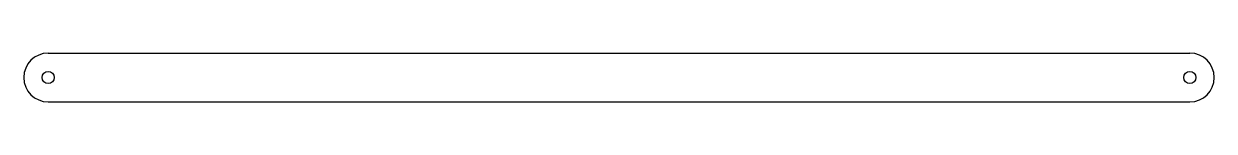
# Model space of a CAD drawing. Header units: millimetres. Extents: x 1838 to 2150, y 1427 to 1440.
import ezdxf

# ---------------------------------------------------------------- set-up
doc = ezdxf.new("R2010")
doc.units = ezdxf.units.MM

msp = doc.modelspace()

# ---------------------------------------------------------------- linework, layer by layer
for p, q in [((1843.95, 1439.75), (2143.95, 1439.75)), ((1843.95, 1426.95), (2143.95, 1426.95))]:
    msp.add_line(p, q)
for centre in [(1843.95, 1433.35), (2143.95, 1433.35)]:
    msp.add_circle(centre, 1.59)
for centre, start, end in [((1843.95, 1433.35), 90, 270), ((2143.95, 1433.35), 270, 90)]:
    msp.add_arc(centre, 6.4, start, end)

doc.saveas('drawing.dxf')
